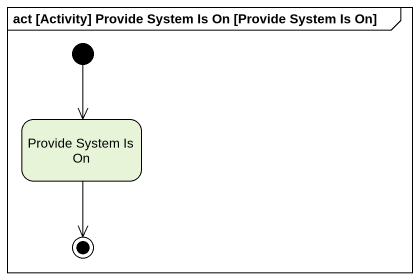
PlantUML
@startuml
mainframe act [Activity] Provide System Is On [Provide System Is On]
hide empty description
state "Provide System Is On" as Provide_System_Is_On
[*] --> Provide_System_Is_On
Provide_System_Is_On --> [*]
@enduml
